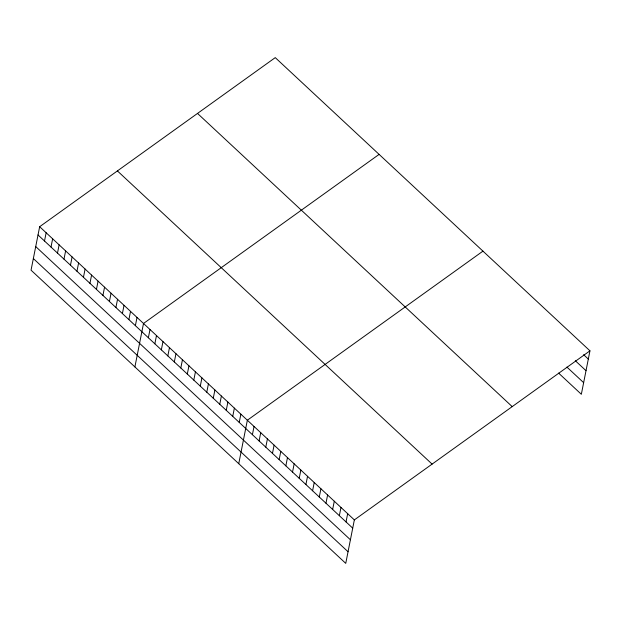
<?xml version="1.0" encoding="UTF-8"?>
<svg xmlns="http://www.w3.org/2000/svg" width="621" height="621" viewBox="0 0 621 621"><rect width="100%" height="100%" fill="white"/><g stroke="black" fill="none" stroke-linecap="round" stroke-linejoin="round"><path stroke-width="0.93" d="M39.659 226.712L31.05 270.174L345.742 563.371L354.35 519.909L589.95 350.826L275.258 57.629L39.659 226.712L354.35 519.909M44.51 241.002L46.148 232.759M51.007 247.049L52.638 238.806M57.497 253.096L59.127 244.853M63.986 259.143L65.616 250.9M70.476 265.19L72.106 256.947M76.965 271.237L78.595 262.993M83.455 277.284L85.093 269.04M89.944 283.331L91.582 275.087M96.441 289.378L98.071 281.134M102.931 295.425L104.561 287.181M109.42 301.472L111.05 293.228M115.91 307.519L117.54 299.275M122.399 313.574L124.029 305.322M128.889 319.621L130.526 311.369M135.378 325.668L137.016 317.416M134.897 366.926L143.505 323.471L379.105 154.388M148.365 337.762L149.995 329.518M154.854 343.809L156.484 335.565M161.344 349.856L162.974 341.612M167.833 355.903L169.463 347.659M174.322 361.95L175.96 353.706M180.812 367.997L182.45 359.753M187.309 374.044L188.939 365.8M193.799 380.091L195.429 371.847M200.288 386.138L201.918 377.894M206.777 392.185L208.408 383.941M213.267 398.232L214.905 389.988M219.756 404.279L221.394 396.035M226.254 410.326L227.884 402.082M232.743 416.373L234.373 408.129M239.232 422.42L240.863 414.176M238.751 463.685L247.352 420.223L482.952 251.14M252.405 434.7L254.043 426.456M259.097 440.926L260.727 432.682M265.78 447.159L267.418 438.915M272.472 453.392L274.102 445.148M279.155 459.618L280.793 451.374M285.846 465.851L287.476 457.607M292.53 472.084L294.168 463.833M299.221 478.31L300.851 470.066M305.905 484.543L307.542 476.299M312.596 490.769L314.226 482.525M319.279 497.002L320.917 488.758M325.971 503.235L327.601 494.991M332.654 509.461L334.292 501.217M339.345 515.694L340.976 507.45M346.029 521.927L347.667 513.683M589.95 350.826L581.341 394.288L558.605 373.105M583.639 354.707L588.32 359.07M575.318 360.723L586.014 370.69M566.926 367.089L583.647 382.668M197.509 113.426L512.201 406.623M117.4 170.915L432.1 464.112M38.021 234.955L352.72 528.153M35.723 246.576L350.415 539.773M33.348 258.553L348.047 551.751"/></g></svg>
